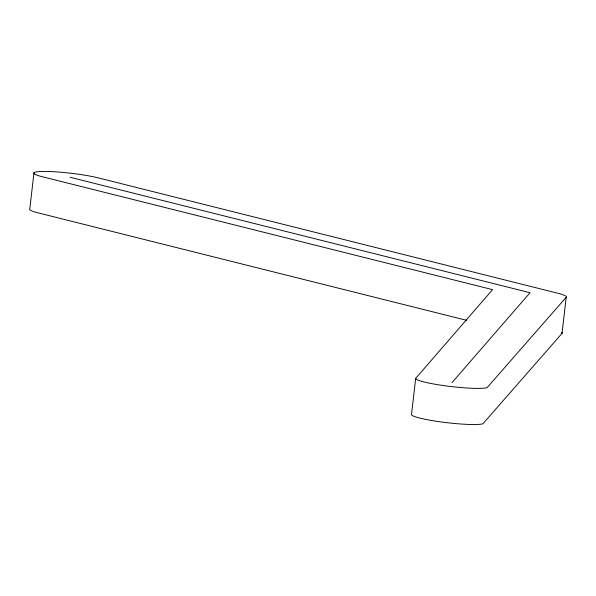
<?xml version="1.0" encoding="UTF-8"?>
<svg xmlns="http://www.w3.org/2000/svg" width="596" height="596" viewBox="0 0 596 596"><rect width="100%" height="100%" fill="white"/><g stroke="black" fill="none" stroke-linecap="round" stroke-linejoin="round"><path stroke-width="0.89" d="M33.979 172.713L29.8 208.846A36.602 4.083 6.6 0 0 37.682 212.765L466.713 320.343M415.695 378.363L411.516 414.496A36.602 4.083 6.6 0 0 442.791 422.169A36.602 4.083 6.6 0 0 482.916 423.793L562.021 333.41L566.2 297.277A36.602 4.083 6.6 0 0 558.236 293.351L98.422 177.928A36.602 4.083 6.6 0 0 47.278 171.469A36.602 4.083 6.6 0 0 41.869 176.632L492.572 289.641L415.695 378.363A36.602 4.083 6.6 0 0 446.978 386.037A36.602 4.083 6.6 0 0 487.096 387.653L566.2 297.277M452.059 382.55L530.03 292.725L70.142 177.28M561.752 332.307A36.602 4.083 6.6 0 1 562.021 333.41"/></g></svg>
